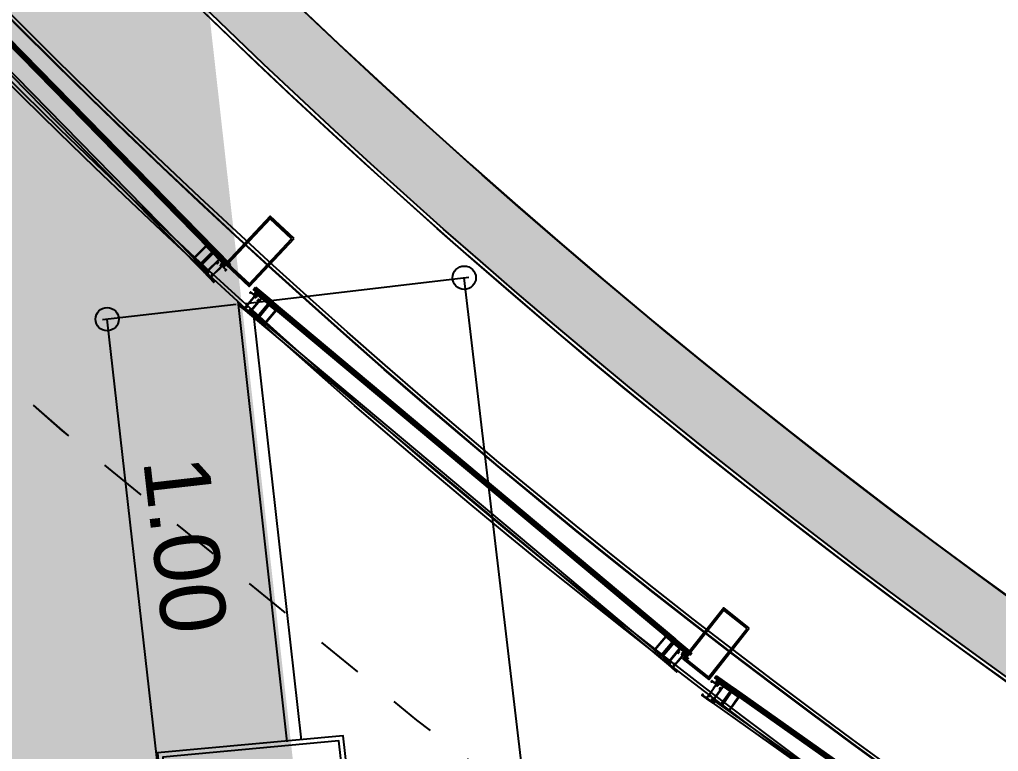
# Model space of a CAD drawing. Header units: millimetres. Extents: x 836200 to 838100, y 1173100 to 1174502.
# Drawn here: x 837871.058 to 837873.155, y 1173328.482 to 1173330.05 of the extents above; entities that cross this region are included whole.
import ezdxf

# ---------------------------------------------------------------- set-up
doc = ezdxf.new("R2010")
doc.units = ezdxf.units.MM
doc.linetypes.add('OLD-ANT-PLANTAS PROPUESTAS$0$KCIG-XR-ESTRUCTURA$0$ACAD_ISO10W100', pattern=[18, 12, -3, 0, -3])
for name, color, linetype in [('A-ELIPSES ESPACIOS', 5, 'Continuous'), ('hatch ciruclación', 41, 'Continuous'), ('INT-MUEBLES', 251, 'Continuous'), ('INT-VIDRIO', 1, 'Continuous'), ('INT_COTAS 100', 2, 'Continuous'), ('INT_REVESTIMIENTO', 1, 'Continuous'), ('KCIG-AP-DW-XR-VENTANERIA$0$A-A PERFIL ESTRUCTURAL VENTANERIA', 1, 'Continuous'), ('OLD-ANT-PLANTAS PROPUESTAS$0$A-BORDE DE LOSA PERFIL IPE', 2, 'Continuous'), ('OLD-ANT-PLANTAS PROPUESTAS$0$A-EJES', 251, 'OLD-ANT-PLANTAS PROPUESTAS$0$KCIG-XR-ESTRUCTURA$0$ACAD_ISO10W100'), ('OLD-ANT-PLANTAS PROPUESTAS$0$A-ESTRUCTURA', 5, 'Continuous'), ('OLD-ANT-PLANTAS PROPUESTAS$0$A-FONDO_253', 253, 'Continuous'), ('OLD-ANT-PLANTAS PROPUESTAS$0$A-Linea-1', 1, 'Continuous')]:
    doc.layers.add(name, color=color, linetype=linetype)
doc.styles.add('ARIAL', font='arial.ttf')
doc.dimstyles.new('Cotas100', dxfattribs={"dimtxt": 0.14, "dimasz": 0.1, "dimexe": 0.01, "dimexo": 0.01, "dimgap": 0.04, "dimtad": 1, "dimzin": 1, "dimdsep": 46, "dimtxsty": 'ARIAL', "dimblk": 'SMALL', "dimcen": 0.3, "dimclrd": 2, "dimclre": 2, "dimclrt": 1, "dimazin": 2, "dimtfac": 1, "dimtofl": 0, "dimtmove": 0, "dimatfit": 3, "dimldrblk": 'OBLIQUE', "dimfxl": 1, "dimtolj": 1, "dimlwd": -1, "dimlwe": -1, "dimarcsym": 0})
pattern_1 = [(360, (-849.747, 1687.621), (9e-16, 6.985), [5.08, -1.905]), (90, (-849.747, 1687.621), (-6.985, 9e-16), [5.08, -1.905])]
pattern_2 = [(360, (-849.7815, 1686.802), (9e-16, 6.985), [5.08, -1.905]), (90, (-849.7815, 1686.802), (-6.985, 9e-16), [5.08, -1.905])]
pattern_3 = [(360, (-849.822, 1688.314), (2e-15, 6.985), [5.08, -1.905]), (90, (-849.822, 1688.314), (-6.985, 2e-15), [5.08, -1.905])]

# ---------------------------------------------------------------- blocks, each defined once
blk = doc.blocks.new('piso 3')
at = {"layer": 'INT-VIDRIO', "color": 1, "extrusion": (-0.000597595, 0.000592741, 1), "elevation": -0.2676}
for points in [[(659.5294, 235.7992), (660.3454, 235.3139)], [(659.5735, 235.8075), (660.3609, 235.3401)]]:
    blk.add_lwpolyline(points, dxfattribs=at)
at = {"layer": 'INT_REVESTIMIENTO', "elevation": -0.0093}
for points in [[(663.6064, 233.0561), (663.8108, 233.4011), (660.408, 235.417), (660.1974, 235.0782), (660.3851, 234.9614), (660.4787, 235.1194), (663.5093, 233.324), (663.4196, 233.1722)], [(663.603, 233.0699), (663.7971, 233.3976), (660.4113, 235.4034), (660.2111, 235.0814), (660.3817, 234.9753), (660.4752, 235.1331), (663.523, 233.3275), (663.4332, 233.1755)]]:
    blk.add_lwpolyline(points, close=True, dxfattribs=at)
blk = doc.blocks.new('_Small')
at = {"color": 0, "linetype": 'ByBlock', "lineweight": -2}
blk.add_circle((0, 0), 0.25, dxfattribs=at)
blk = doc.blocks.new('*D785')
at = {"layer": 'Defpoints', "color": 0, "transparency": 16777216}
for p in [(836286.5417, 1173541.9093, -0.0132), (836286.2549, 1173541.8767), (836286.6033, 1173540.9104, -0.0124)]:
    blk.add_point(p, dxfattribs=at)
at = {"layer": 'INT_COTAS 100', "color": 2, "transparency": 16777216}
for p, q in [((836286.5318, 1173541.9082), (836286.245, 1173541.8756)), ((836286.3676, 1173540.8836), (836286.2549, 1173541.8767)), ((836286.5934, 1173540.9093), (836286.3577, 1173540.8825))]:
    blk.add_line(p, q, dxfattribs=at)
at = {"layer": 'INT_COTAS 100', "color": 2, "transparency": 16777216, "xscale": 0.1, "yscale": 0.1, "zscale": 0.1}
for p, rotation in [((836286.2549, 1173541.8767), 96.47565623274214), ((836286.3676, 1173540.8836), 276.4756562327421)]:
    blk.add_blockref('_Small', p, dxfattribs=dict(at, rotation=rotation))
at = {"layer": 'INT_COTAS 100', "color": 1, "transparency": 16777216, "insert": (836286.422, 1173541.3928), "char_height": 0.14, "attachment_point": 5, "rotation": 276.4757, "style": 'ARIAL'}
blk.add_mtext('\\A1;1.00', dxfattribs=at)
blk = doc.blocks.new('_Oblique')
at = {"color": 0, "linetype": 'ByBlock', "lineweight": -2}
blk.add_line((-0.5, -0.5), (0.5, 0.5), dxfattribs=at)
blk = doc.blocks.new('*D808')
at = {"layer": 'Defpoints', "color": 0, "transparency": 16777216}
for p in [(836287.0202, 1173541.9656), (836286.5417, 1173541.9093, -0.0132), (836287.1759, 1173536.5185)]:
    blk.add_point(p, dxfattribs=at)
at = {"layer": 'INT_COTAS 100', "color": 2, "transparency": 16777216}
for p, q in [((836286.5517, 1173541.9105), (836287.0301, 1173541.9668)), ((836287.6544, 1173536.5748), (836287.0202, 1173541.9656)), ((836287.1859, 1173536.5197), (836287.6643, 1173536.5759))]:
    blk.add_line(p, q, dxfattribs=at)
at = {"layer": 'INT_COTAS 100', "color": 2, "transparency": 16777216, "xscale": 0.1, "yscale": 0.1, "zscale": 0.1}
for p, rotation in [((836287.0202, 1173541.9656), 96.7098503112446), ((836287.6544, 1173536.5748), 276.7098503112446)]:
    blk.add_blockref('_Small', p, dxfattribs=dict(at, rotation=rotation))
at = {"layer": 'INT_COTAS 100', "color": 1, "transparency": 16777216, "insert": (836287.4481, 1173539.2832), "char_height": 0.14, "attachment_point": 5, "rotation": 276.7099, "style": 'ARIAL'}
blk.add_mtext('\\A1;5.43', dxfattribs=at)
blk = doc.blocks.new('KCIG-AP-DW-XR-VENTANERIA$0$A-VENT PERFIL EST')
h = blk.add_hatch()
h.set_pattern_fill('ANGLE', color=255, angle=-37.1016)
h.set_pattern_definition(pattern_1)
h.paths.add_polyline_path([(-0.035, 0.14), (0.035, 0.14), (0.035, 0), (-0.035, 0)])
h = blk.add_hatch()
h.set_pattern_fill('ANGLE', color=251, angle=-37.1016)
h.set_pattern_definition(pattern_1)
h.paths.add_polyline_path([(-0.0315, 0.1365), (0.0315, 0.1365), (0.0315, 0.0035), (-0.0315, 0.0035)], flags=16)
h.paths.add_polyline_path([(-0.035, 0.14), (0.035, 0.14), (0.035, 0), (-0.035, 0)])
at = {"layer": 'KCIG-AP-DW-XR-VENTANERIA$0$A-A PERFIL ESTRUCTURAL VENTANERIA'}
for points in [[(-0.035, 0.14), (0.035, 0.14), (0.035, 0), (-0.035, 0)], [(-0.0315, 0.1365), (0.0315, 0.1365), (0.0315, 0.0035), (-0.0315, 0.0035)]]:
    blk.add_lwpolyline(points, close=True, dxfattribs=at)
blk = doc.blocks.new('KCIG-AP-DW-XR-VENTANERIA$0$A-VENT MOD VIDRIO 02')
h = blk.add_hatch()
h.set_pattern_fill('ANGLE', color=255, angle=-37.1016)
h.set_pattern_definition(pattern_3)
edge = h.paths.add_edge_path()
edge.add_line((0.0122, -0.01), (0.0119, -0.0103))
edge.add_line((0.0119, -0.0103), (0.0119, -0.0277))
edge.add_line((0.0119, -0.0277), (0.0122, -0.028))
edge.add_line((0.0122, -0.028), (0.0119, -0.0283))
edge.add_line((0.0119, -0.0283), (0.0119, -0.0369))
edge.add_line((0.0119, -0.0369), (0.001, -0.0369))
edge.add_line((0.001, -0.0369), (0.001, -0.035))
edge.add_line((0.001, -0.035), (0, -0.0357))
edge.add_line((0, -0.0357), (0, -0.0375))
edge.add_arc((0.0005, -0.0375), 0.0005, 180, 270)
edge.add_line((0.0005, -0.038), (0.015, -0.038))
edge.add_arc((0.015, -0.037), 0.001, 270, 360)
edge.add_line((0.016, -0.037), (0.016, -0.0347))
edge.add_line((0.016, -0.0347), (0.015, -0.0353))
edge.add_line((0.015, -0.0353), (0.015, -0.037))
edge.add_line((0.015, -0.037), (0.013, -0.037))
edge.add_line((0.013, -0.037), (0.013, -0.0085))
edge.add_line((0.013, -0.0085), (0.0148, -0.0085))
edge.add_line((0.0148, -0.0085), (0.0148, -0.0103))
edge.add_arc((0.0152, -0.0103), 0.0004, 180, 270)
edge.add_line((0.0152, -0.0107), (0.0154, -0.0107))
edge.add_arc((0.0154, -0.0103), 0.0004, 270, 360)
edge.add_line((0.0158, -0.0103), (0.0158, -0.0085))
edge.add_arc((0.0148, -0.0085), 0.001, 360, 450)
edge.add_line((0.0148, -0.0075), (0.013, -0.0075))
edge.add_line((0.013, -0.0075), (0.013, -0.0011))
edge.add_line((0.013, -0.0011), (0.0225, -0.0011))
edge.add_line((0.0225, -0.0011), (0.0225, -0.0025))
edge.add_arc((0.0235, -0.0025), 0.001, 180, 270)
edge.add_line((0.0235, -0.0035), (0.0251, -0.0035))
edge.add_line((0.0251, -0.0035), (0.0251, -0.0025))
edge.add_line((0.0251, -0.0025), (0.0235, -0.0025))
edge.add_line((0.0235, -0.0025), (0.0235, -0.0011))
edge.add_line((0.0235, -0.0011), (0.0298, -0.0011))
edge.add_line((0.0298, -0.0011), (0.0298, -0.0025))
edge.add_line((0.0298, -0.0025), (0.0281, -0.0025))
edge.add_line((0.0281, -0.0025), (0.0281, -0.0035))
edge.add_line((0.0281, -0.0035), (0.0298, -0.0035))
edge.add_arc((0.0298, -0.0025), 0.001, 270, 360)
edge.add_line((0.0308, -0.0025), (0.0308, -0.001))
edge.add_arc((0.0298, -0.001), 0.001, 0, 90)
edge.add_line((0.0298, 0), (0.0133, 0))
edge.add_line((0.0133, 0), (0.013, -0.0003))
edge.add_line((0.013, -0.0003), (0.0127, 0))
edge.add_line((0.0127, 0), (0.0005, 0))
edge.add_arc((0.0005, -0.0005), 0.0005, 90, 180)
edge.add_line((0, -0.0005), (0, -0.0023))
edge.add_line((0, -0.0023), (0.001, -0.003))
edge.add_line((0.001, -0.003), (0.001, -0.0011))
edge.add_line((0.001, -0.0011), (0.0119, -0.0011))
edge.add_line((0.0119, -0.0011), (0.0119, -0.0097))
edge.add_line((0.0119, -0.0097), (0.0122, -0.01))
h = blk.add_hatch()
h.set_pattern_fill('ANGLE', color=255, angle=-37.1016)
h.set_pattern_definition(pattern_3)
edge = h.paths.add_edge_path()
edge.add_line((1.2106, -0.01), (1.2109, -0.0103))
edge.add_line((1.2109, -0.0103), (1.2109, -0.0277))
edge.add_line((1.2109, -0.0277), (1.2106, -0.028))
edge.add_line((1.2106, -0.028), (1.2109, -0.0283))
edge.add_line((1.2109, -0.0283), (1.2109, -0.0369))
edge.add_line((1.2109, -0.0369), (1.2218, -0.0369))
edge.add_line((1.2218, -0.0369), (1.2218, -0.035))
edge.add_line((1.2218, -0.035), (1.2229, -0.0357))
edge.add_line((1.2229, -0.0357), (1.2229, -0.0375))
edge.add_arc((1.2224, -0.0375), 0.0005, -90, 0, ccw=False)
edge.add_line((1.2224, -0.038), (1.2079, -0.038))
edge.add_arc((1.2079, -0.037), 0.001, 180, 270, ccw=False)
edge.add_line((1.2069, -0.037), (1.2069, -0.0347))
edge.add_line((1.2069, -0.0347), (1.2079, -0.0353))
edge.add_line((1.2079, -0.0353), (1.2079, -0.037))
edge.add_line((1.2079, -0.037), (1.2099, -0.037))
edge.add_line((1.2099, -0.037), (1.2099, -0.0085))
edge.add_line((1.2099, -0.0085), (1.2081, -0.0085))
edge.add_line((1.2081, -0.0085), (1.2081, -0.0103))
edge.add_arc((1.2077, -0.0103), 0.0004, -90, 0, ccw=False)
edge.add_line((1.2077, -0.0107), (1.2075, -0.0107))
edge.add_arc((1.2075, -0.0103), 0.0004, 180, 270, ccw=False)
edge.add_line((1.2071, -0.0103), (1.2071, -0.0085))
edge.add_arc((1.2081, -0.0085), 0.001, 90, 180, ccw=False)
edge.add_line((1.2081, -0.0075), (1.2099, -0.0075))
edge.add_line((1.2099, -0.0075), (1.2099, -0.0011))
edge.add_line((1.2099, -0.0011), (1.2004, -0.0011))
edge.add_line((1.2004, -0.0011), (1.2004, -0.0025))
edge.add_arc((1.1994, -0.0025), 0.001, 270, 360, ccw=False)
edge.add_line((1.1994, -0.0035), (1.1977, -0.0035))
edge.add_line((1.1977, -0.0035), (1.1977, -0.0025))
edge.add_line((1.1977, -0.0025), (1.1994, -0.0025))
edge.add_line((1.1994, -0.0025), (1.1994, -0.0011))
edge.add_line((1.1994, -0.0011), (1.1931, -0.0011))
edge.add_line((1.1931, -0.0011), (1.1931, -0.0025))
edge.add_line((1.1931, -0.0025), (1.1947, -0.0025))
edge.add_line((1.1947, -0.0025), (1.1947, -0.0035))
edge.add_line((1.1947, -0.0035), (1.1931, -0.0035))
edge.add_arc((1.1931, -0.0025), 0.001, 180, 270, ccw=False)
edge.add_line((1.1921, -0.0025), (1.1921, -0.001))
edge.add_arc((1.1931, -0.001), 0.001, 90, 180, ccw=False)
edge.add_line((1.1931, 0), (1.2096, 0))
edge.add_line((1.2096, 0), (1.2099, -0.0003))
edge.add_line((1.2099, -0.0003), (1.2102, 0))
edge.add_line((1.2102, 0), (1.2224, 0))
edge.add_arc((1.2224, -0.0005), 0.0005, 0, 90, ccw=False)
edge.add_line((1.2229, -0.0005), (1.2229, -0.0023))
edge.add_line((1.2229, -0.0023), (1.2218, -0.003))
edge.add_line((1.2218, -0.003), (1.2218, -0.0011))
edge.add_line((1.2218, -0.0011), (1.2109, -0.0011))
edge.add_line((1.2109, -0.0011), (1.2109, -0.0097))
edge.add_line((1.2109, -0.0097), (1.2106, -0.01))
h = blk.add_hatch()
h.set_pattern_fill('ANGLE', color=255, angle=-37.1016)
h.set_pattern_definition(pattern_2)
h.paths.add_polyline_path([(0.008, -0.0434), (0.027, -0.0434), (0.027, -0.0461), (0.008, -0.0461)])
edge = h.paths.add_edge_path()
edge.add_line((0.0145, -0.0414), (0.0145, -0.0421))
edge.add_line((0.0145, -0.0421), (0.0105, -0.0421))
edge.add_line((0.0105, -0.0421), (0.0105, -0.0414))
edge.add_line((0.0105, -0.0414), (0.0108, -0.0414))
edge.add_arc((0.0106, -0.0406), 0.000773, 288.4465, 410.8489)
edge.add_arc((0.0074, -0.0437), 0.00517, 44.735, 81.8415)
edge.add_arc((0.0082, -0.0383), 0.000248, 90, 256.2568, ccw=False)
edge.add_arc((0.0089, -0.0439), 0.00591, 51.8359, 96.6052, ccw=False)
edge.add_arc((0.0162, -0.0439), 0.00591, 83.3948, 128.1641, ccw=False)
edge.add_arc((0.0168, -0.0383), 0.000248, -76.2569, 90, ccw=False)
edge.add_arc((0.0176, -0.0437), 0.00519, 98.2241, 135.1993)
edge.add_arc((0.0144, -0.0406), 0.000769, 128.6335, 252.0712)
edge.add_line((0.0142, -0.0414), (0.0145, -0.0414))
edge.add_line((0.0145, -0.0414), (0.0142, -0.0414))
edge.add_line((0.0142, -0.0414), (0.0145, -0.0414))
edge = h.paths.add_edge_path()
edge.add_line((0.0246, -0.0018), (0.0246, -0.0011))
edge.add_line((0.0246, -0.0011), (0.0287, -0.0011))
edge.add_line((0.0287, -0.0011), (0.0287, -0.0018))
edge.add_line((0.0287, -0.0018), (0.0283, -0.0018))
edge.add_arc((0.0286, -0.0025), 0.000773, 108.4465, 230.8489)
edge.add_arc((0.0318, 0.0005), 0.00517, 224.735, 261.8415)
edge.add_arc((0.031, -0.0048), 0.000248, -90, 76.2568, ccw=False)
edge.add_arc((0.0303, 0.0008), 0.00591, 231.8359, 276.6051, ccw=False)
edge.add_arc((0.023, 0.0008), 0.00591, 263.3948, 308.1641, ccw=False)
edge.add_arc((0.0223, -0.0048), 0.000248, 103.7432, 270.0001, ccw=False)
edge.add_arc((0.0215, 0.0005), 0.00519, 278.2241, 315.1993)
edge.add_arc((0.0247, -0.0025), 0.000769, 308.6335, 432.0712)
edge.add_line((0.025, -0.0018), (0.0246, -0.0018))
edge.add_line((0.0246, -0.0018), (0.025, -0.0018))
edge.add_line((0.025, -0.0018), (0.0246, -0.0018))
h.paths.add_polyline_path([(0.0473, -0.0434), (0.0663, -0.0434), (0.0663, -0.0461), (0.0473, -0.0461)])
h = blk.add_hatch()
h.set_pattern_fill('ANGLE', color=255, angle=-37.1016)
h.set_pattern_definition(pattern_3)
edge = h.paths.add_edge_path()
edge.add_line((1.1998, -0.0054), (1.1998, -0.0087))
edge.add_line((1.1998, -0.0087), (1.1984, -0.0078))
edge.add_line((1.1984, -0.0078), (1.1984, -0.0067))
edge.add_line((1.1984, -0.0067), (1.1968, -0.0067))
edge.add_line((1.1968, -0.0067), (1.1968, -0.0349))
edge.add_line((1.1968, -0.0349), (1.1986, -0.0349))
edge.add_line((1.1986, -0.0349), (1.1986, -0.0331))
edge.add_arc((1.199, -0.0331), 0.0004, 90, 180, ccw=False)
edge.add_line((1.199, -0.0327), (1.1994, -0.0327))
edge.add_arc((1.1994, -0.0331), 0.0004, 0, 90, ccw=False)
edge.add_line((1.1998, -0.0331), (1.1998, -0.0354))
edge.add_arc((1.199, -0.0354), 0.0008, 270, 360, ccw=False)
edge.add_line((1.199, -0.0362), (1.1968, -0.0362))
edge.add_line((1.1968, -0.0362), (1.1968, -0.0421))
edge.add_line((1.1968, -0.0421), (1.2059, -0.0421))
edge.add_line((1.2059, -0.0421), (1.2071, -0.0402))
edge.add_line((1.2071, -0.0402), (1.2085, -0.0402))
edge.add_line((1.2085, -0.0402), (1.2073, -0.0421))
edge.add_line((1.2073, -0.0421), (1.2134, -0.0421))
edge.add_line((1.2134, -0.0421), (1.2121, -0.0402))
edge.add_line((1.2121, -0.0402), (1.2136, -0.0402))
edge.add_line((1.2136, -0.0402), (1.2148, -0.0421))
edge.add_line((1.2148, -0.0421), (1.2148, -0.0434))
edge.add_line((1.2148, -0.0434), (0.008, -0.0434))
edge.add_line((0.008, -0.0434), (0.008, -0.0421))
edge.add_line((0.008, -0.0421), (0.0093, -0.0402))
edge.add_line((0.0093, -0.0402), (0.0107, -0.0402))
edge.add_line((0.0107, -0.0402), (0.0095, -0.0421))
edge.add_line((0.0095, -0.0421), (0.0156, -0.0421))
edge.add_line((0.0156, -0.0421), (0.0143, -0.0402))
edge.add_line((0.0143, -0.0402), (0.0157, -0.0402))
edge.add_line((0.0157, -0.0402), (0.017, -0.0421))
edge.add_line((0.017, -0.0421), (0.026, -0.0421))
edge.add_line((0.026, -0.0421), (0.026, -0.0362))
edge.add_line((0.026, -0.0362), (0.0238, -0.0362))
edge.add_arc((0.0238, -0.0354), 0.0008, 180, 270, ccw=False)
edge.add_line((0.023, -0.0354), (0.023, -0.0331))
edge.add_arc((0.0234, -0.0331), 0.0004, 90, 180, ccw=False)
edge.add_line((0.0234, -0.0327), (0.0238, -0.0327))
edge.add_arc((0.0238, -0.0331), 0.0004, -0.0001, 89.9999, ccw=False)
edge.add_line((0.0242, -0.0331), (0.0242, -0.0349))
edge.add_line((0.0242, -0.0349), (0.026, -0.0349))
edge.add_line((0.026, -0.0349), (0.026, -0.0067))
edge.add_line((0.026, -0.0067), (0.0244, -0.0067))
edge.add_line((0.0244, -0.0067), (0.0244, -0.0078))
edge.add_line((0.0244, -0.0078), (0.023, -0.0087))
edge.add_line((0.023, -0.0087), (0.023, -0.0054))
edge.add_line((0.023, -0.0054), (1.1998, -0.0054))
h = blk.add_hatch()
h.set_pattern_fill('ANGLE', color=255, angle=-37.1016)
h.set_pattern_definition(pattern_2)
h.paths.add_polyline_path([(1.2148, -0.0434), (1.1958, -0.0434), (1.1958, -0.0461), (1.2148, -0.0461)])
edge = h.paths.add_edge_path()
edge.add_line((1.2083, -0.0414), (1.2083, -0.0421))
edge.add_line((1.2083, -0.0421), (1.2124, -0.0421))
edge.add_line((1.2124, -0.0421), (1.2124, -0.0414))
edge.add_line((1.2124, -0.0414), (1.212, -0.0414))
edge.add_arc((1.2123, -0.0406), 0.000773, 129.1511, 251.5535, ccw=False)
edge.add_arc((1.2155, -0.0437), 0.00517, 98.1585, 135.265, ccw=False)
edge.add_arc((1.2147, -0.0383), 0.000248, 283.7432, 450)
edge.add_arc((1.214, -0.0439), 0.00591, 83.3948, 128.1641)
edge.add_arc((1.2067, -0.0439), 0.00591, 51.8359, 96.6052)
edge.add_arc((1.206, -0.0383), 0.000248, 90, 256.2569)
edge.add_arc((1.2052, -0.0437), 0.00519, 44.8007, 81.7759, ccw=False)
edge.add_arc((1.2084, -0.0406), 0.000769, -72.0712, 51.3666, ccw=False)
edge.add_line((1.2087, -0.0414), (1.2083, -0.0414))
edge.add_line((1.2083, -0.0414), (1.2087, -0.0414))
edge.add_line((1.2087, -0.0414), (1.2083, -0.0414))
edge = h.paths.add_edge_path()
edge.add_line((1.1982, -0.0018), (1.1982, -0.0011))
edge.add_line((1.1982, -0.0011), (1.1942, -0.0011))
edge.add_line((1.1942, -0.0011), (1.1942, -0.0018))
edge.add_line((1.1942, -0.0018), (1.1945, -0.0018))
edge.add_arc((1.1943, -0.0025), 0.000773, -50.8489, 71.5536, ccw=False)
edge.add_arc((1.1911, 0.0005), 0.00517, 278.1585, 315.265, ccw=False)
edge.add_arc((1.1919, -0.0048), 0.000248, 103.7432, 270)
edge.add_arc((1.1926, 0.0008), 0.00591, 263.3948, 308.1641)
edge.add_arc((1.1999, 0.0008), 0.00591, 231.8359, 276.6051)
edge.add_arc((1.2005, -0.0048), 0.000248, 270, 436.2568)
edge.add_arc((1.2013, 0.0005), 0.00519, 224.8007, 261.7759, ccw=False)
edge.add_arc((1.1981, -0.0025), 0.000769, 107.9288, 231.3666, ccw=False)
edge.add_line((1.1979, -0.0018), (1.1982, -0.0018))
edge.add_line((1.1982, -0.0018), (1.1979, -0.0018))
edge.add_line((1.1979, -0.0018), (1.1982, -0.0018))
h.paths.add_polyline_path([(1.1755, -0.0434), (1.1565, -0.0434), (1.1565, -0.0461), (1.1755, -0.0461)])
h = blk.add_hatch()
h.set_pattern_fill('ANSI31', color=251, scale=0.001, angle=-37.1016)
h.set_pattern_definition([(45, (-849.7815183, 1686.802251), (-0.0022450640303, 0.0022450640303), [])])
h.paths.add_polyline_path([(0.0473, -0.0461), (0.0473, -0.0521), (1.1755, -0.0521), (1.1755, -0.0461)])
h.paths.add_polyline_path([(1.2214, -0.0521), (1.1768, -0.0521), (1.1768, -0.0461), (1.2214, -0.0461)])
h.paths.add_polyline_path([(0.0014, -0.0521), (0.046, -0.0521), (0.046, -0.0461), (0.0014, -0.0461)])
at = {"color": 2}
for points in [[(0.0122, -0.01), (0.0119, -0.0103), (0.0119, -0.0277), (0.0122, -0.028), (0.0119, -0.0283), (0.0119, -0.0369), (0.001, -0.0369), (0.001, -0.035), (0, -0.0357), (0, -0.0375, 0.414214), (0.0005, -0.038), (0.015, -0.038, 0.414214), (0.016, -0.037), (0.016, -0.0347), (0.015, -0.0353), (0.015, -0.037), (0.013, -0.037), (0.013, -0.0085), (0.0148, -0.0085), (0.0148, -0.0103, 0.414214), (0.0152, -0.0107), (0.0154, -0.0107, 0.414214), (0.0158, -0.0103), (0.0158, -0.0085, 0.414214), (0.0148, -0.0075), (0.013, -0.0075), (0.013, -0.0011), (0.0225, -0.0011), (0.0225, -0.0025, 0.414214), (0.0235, -0.0035), (0.0251, -0.0035), (0.0251, -0.0025), (0.0235, -0.0025), (0.0235, -0.0011), (0.0298, -0.0011), (0.0298, -0.0025), (0.0281, -0.0025), (0.0281, -0.0035), (0.0298, -0.0035, 0.414214), (0.0308, -0.0025), (0.0308, -0.001, 0.414214), (0.0298, 0), (0.0133, 0), (0.013, -0.0003), (0.0127, 0), (0.0005, 0, 0.414214), (0, -0.0005), (0, -0.0023), (0.001, -0.003), (0.001, -0.0011), (0.0119, -0.0011), (0.0119, -0.0097)], [(1.2106, -0.01), (1.2109, -0.0103), (1.2109, -0.0277), (1.2106, -0.028), (1.2109, -0.0283), (1.2109, -0.0369), (1.2218, -0.0369), (1.2218, -0.035), (1.2229, -0.0357), (1.2229, -0.0375, -0.414214), (1.2224, -0.038), (1.2079, -0.038, -0.414214), (1.2069, -0.037), (1.2069, -0.0347), (1.2079, -0.0353), (1.2079, -0.037), (1.2099, -0.037), (1.2099, -0.0085), (1.2081, -0.0085), (1.2081, -0.0103, -0.414214), (1.2077, -0.0107), (1.2075, -0.0107, -0.414214), (1.2071, -0.0103), (1.2071, -0.0085, -0.414214), (1.2081, -0.0075), (1.2099, -0.0075), (1.2099, -0.0011), (1.2004, -0.0011), (1.2004, -0.0025, -0.414214), (1.1994, -0.0035), (1.1977, -0.0035), (1.1977, -0.0025), (1.1994, -0.0025), (1.1994, -0.0011), (1.1931, -0.0011), (1.1931, -0.0025), (1.1947, -0.0025), (1.1947, -0.0035), (1.1931, -0.0035, -0.414214), (1.1921, -0.0025), (1.1921, -0.001, -0.414214), (1.1931, 0), (1.2096, 0), (1.2099, -0.0003), (1.2102, 0), (1.2224, 0, -0.414214), (1.2229, -0.0005), (1.2229, -0.0023), (1.2218, -0.003), (1.2218, -0.0011), (1.2109, -0.0011), (1.2109, -0.0097)]]:
    blk.add_lwpolyline(points, format="xyb", close=True, dxfattribs=at)
blk.add_lwpolyline([(1.1998, -0.0054), (1.1998, -0.0087), (1.1984, -0.0078), (1.1984, -0.0067), (1.1968, -0.0067), (1.1968, -0.0349), (1.1986, -0.0349), (1.1986, -0.0331, -0.414213), (1.199, -0.0327), (1.1994, -0.0327, -0.414214), (1.1998, -0.0331), (1.1998, -0.0354, -0.414214), (1.199, -0.0362), (1.1968, -0.0362), (1.1968, -0.0421), (1.2059, -0.0421), (1.2071, -0.0402), (1.2085, -0.0402), (1.2073, -0.0421), (1.2134, -0.0421), (1.2121, -0.0402), (1.2136, -0.0402), (1.2148, -0.0421), (1.2148, -0.0434), (0.008, -0.0434), (0.008, -0.0421), (0.0093, -0.0402), (0.0107, -0.0402), (0.0095, -0.0421), (0.0156, -0.0421), (0.0143, -0.0402), (0.0157, -0.0402), (0.017, -0.0421), (0.026, -0.0421), (0.026, -0.0362), (0.0238, -0.0362, -0.414214), (0.023, -0.0354), (0.023, -0.0331, -0.414214), (0.0234, -0.0327), (0.0238, -0.0327, -0.414213), (0.0242, -0.0331), (0.0242, -0.0349), (0.026, -0.0349), (0.026, -0.0067), (0.0244, -0.0067), (0.0244, -0.0078), (0.023, -0.0087), (0.023, -0.0054), (1.1998, -0.0054)], format="xyb", dxfattribs=at)
at = {"color": 253}
for points in [[(0.0246, -0.0018), (0.0246, -0.0011), (0.0287, -0.0011), (0.0287, -0.0018), (0.0283, -0.0018, 0.591413), (0.0281, -0.0031, 0.163337), (0.031, -0.0046, -0.886725), (0.031, -0.0051, -0.197866), (0.0267, -0.0039, -0.197866), (0.0223, -0.0051, -0.886725), (0.0223, -0.0046, 0.162749), (0.0252, -0.0031, 0.597526), (0.025, -0.0018), (0.0246, -0.0018), (0.025, -0.0018)], [(1.1982, -0.0018), (1.1982, -0.0011), (1.1942, -0.0011), (1.1942, -0.0018), (1.1945, -0.0018, -0.591413), (1.1948, -0.0031, -0.163337), (1.1918, -0.0046, 0.886725), (1.1919, -0.0051, 0.197866), (1.1962, -0.0039, 0.197866), (1.2005, -0.0051, 0.886725), (1.2006, -0.0046, -0.162749), (1.1977, -0.0031, -0.597526), (1.1979, -0.0018), (1.1982, -0.0018), (1.1979, -0.0018)], [(0.0145, -0.0414), (0.0145, -0.0421), (0.0105, -0.0421), (0.0105, -0.0414), (0.0108, -0.0414, 0.591413), (0.0111, -0.04, 0.163337), (0.0081, -0.0386, -0.886725), (0.0082, -0.0381, -0.197866), (0.0125, -0.0393, -0.197866), (0.0168, -0.0381, -0.886725), (0.0169, -0.0386, 0.162749), (0.014, -0.04, 0.597526), (0.0142, -0.0414), (0.0145, -0.0414), (0.0142, -0.0414)], [(1.2083, -0.0414), (1.2083, -0.0421), (1.2124, -0.0421), (1.2124, -0.0414), (1.212, -0.0414, -0.591413), (1.2118, -0.04, -0.163337), (1.2147, -0.0386, 0.886725), (1.2147, -0.0381, 0.197866), (1.2103, -0.0393, 0.197866), (1.206, -0.0381, 0.886725), (1.206, -0.0386, -0.162749), (1.2089, -0.04, -0.597526), (1.2087, -0.0414), (1.2083, -0.0414), (1.2087, -0.0414)]]:
    blk.add_lwpolyline(points, format="xyb", close=True, dxfattribs=at)
at = {"color": 2}
for points in [[(0.0447, -0.0421), (0.0273, -0.0421), (0.0273, -0.0067), (0.0447, -0.0067)], [(0.0673, -0.0434), (0.0473, -0.0434), (0.0473, -0.0054), (0.0673, -0.0054)], [(0.066, -0.0421), (0.0486, -0.0421), (0.0486, -0.0067), (0.066, -0.0067)], [(1.1555, -0.0434), (1.1755, -0.0434), (1.1755, -0.0054), (1.1555, -0.0054)], [(1.1568, -0.0421), (1.1742, -0.0421), (1.1742, -0.0067), (1.1568, -0.0067)], [(1.1781, -0.0421), (1.1955, -0.0421), (1.1955, -0.0067), (1.1781, -0.0067)]]:
    blk.add_lwpolyline(points, close=True, dxfattribs=at)
for points in [[(0.046, -0.0434), (0.046, -0.0054)], [(1.1768, -0.0434), (1.1768, -0.0054)]]:
    blk.add_lwpolyline(points, dxfattribs=at)
at = {"color": 4}
for points in [[(0.0014, -0.0521), (0.046, -0.0521), (0.046, -0.0461), (0.0014, -0.0461)], [(0.0473, -0.0461), (0.0473, -0.0521), (1.1755, -0.0521), (1.1755, -0.0461)], [(1.2214, -0.0521), (1.1768, -0.0521), (1.1768, -0.0461), (1.2214, -0.0461)]]:
    blk.add_lwpolyline(points, close=True, dxfattribs=at)
at = {"color": 253}
for points in [[(0.008, -0.0434), (0.027, -0.0434), (0.027, -0.0461), (0.008, -0.0461)], [(0.0473, -0.0434), (0.0663, -0.0434), (0.0663, -0.0461), (0.0473, -0.0461)], [(1.1755, -0.0434), (1.1565, -0.0434), (1.1565, -0.0461), (1.1755, -0.0461)], [(1.2148, -0.0434), (1.1958, -0.0434), (1.1958, -0.0461), (1.2148, -0.0461)]]:
    blk.add_lwpolyline(points, close=True, dxfattribs=at)
at = {"layer": 'Defpoints'}
blk.add_line((0, 0), (1.2229, 0), dxfattribs=at)
blk = doc.blocks.new('KCIG-AP-DW-XR-VENTANERIA')
at = {"extrusion": (-0.002341, 0.000181335, 0.999997), "rotation": 134.4023414904799}
blk.add_blockref('KCIG-AP-DW-XR-VENTANERIA$0$A-VENT MOD VIDRIO 02', (838756.5134, 1172156.5514, -1750.7399), dxfattribs=at)
at = {"extrusion": (-0.000643198, 0.002579, -0.999996), "zscale": -1, "rotation": 219.9411509307874}
blk.add_blockref('KCIG-AP-DW-XR-VENTANERIA$0$A-VENT MOD VIDRIO 02', (-838758.6922, 1172153.6584, 2483.3161), dxfattribs=at)
at = {"extrusion": (0.000436891, -0.002435, -0.999997), "zscale": -1, "rotation": 215.2717809990254}
blk.add_blockref('KCIG-AP-DW-XR-VENTANERIA$0$A-VENT MOD VIDRIO 02', (-838759.7765, 1172152.7482, -2487.2543), dxfattribs=at)
at = {"layer": 'KCIG-AP-DW-XR-VENTANERIA$0$A-A PERFIL ESTRUCTURAL VENTANERIA', "xscale": -1}
for p, rotation in [((838758.8616, 1172156.2297, -0.0015), 316.808260265742), ((838758.862, 1172156.2301, -0.0015), 316.808260265742), ((838759.8446, 1172155.3852, -0.0015), 321.7469057670743)]:
    blk.add_blockref('KCIG-AP-DW-XR-VENTANERIA$0$A-VENT PERFIL EST', p, dxfattribs=dict(at, rotation=rotation))
blk = doc.blocks.new('OLD-ANT-PLANTAS PROPUESTAS$0$EST CUB')
at = {"layer": 'OLD-ANT-PLANTAS PROPUESTAS$0$A-EJES', "ltscale": 0.001}
blk.add_lwpolyline([(2055.325, -1923.7879, 0.125974), (2059.2315, -1938.8523)], format="xyb", dxfattribs=at)
blk = doc.blocks.new('cotas nivel 3')
at = {"layer": 'INT_COTAS 100'}
dim = blk.add_aligned_dim(p1=(836287.1759, 1173536.5185), p2=(836286.5417, 1173541.9093, -0.0132), distance=-0.4818, dimstyle='Cotas100', override={"dimtmove": 1}, dxfattribs=at)
dim.commit()
dim.dimension.update_dxf_attribs({"geometry": '*D808', "text_midpoint": (836287.4481, 1173539.2832)})
dim = blk.add_linear_dim(base=(836286.2549, 1173541.8767), p1=(836286.6033, 1173540.9104, -0.0124), p2=(836286.5417, 1173541.9093, -0.0132), angle=96.4757, dimstyle='Cotas100', override={"dimtmove": 1}, dxfattribs=at)
dim.commit()
dim.dimension.update_dxf_attribs({"geometry": '*D785', "text_midpoint": (836286.422, 1173541.3928)})

msp = doc.modelspace()

# ---------------------------------------------------------------- hatches: boundary and pattern name
at = {"layer": 'hatch ciruclación', "true_color": 0xfeeab9}
h = msp.add_hatch(color=254, dxfattribs=at)
h.dxf.hatch_style = 1
edge = h.paths.add_edge_path(flags=16)
edge.add_line((837854.277, 1173302.871), (837853.3206, 1173302.1482))
edge.add_line((837853.3206, 1173302.1482), (837850.9881, 1173300.4692))
edge.add_line((837850.9881, 1173300.4692), (837848.487, 1173299.2287))
edge.add_arc((837848.3961, 1173299.4218), 0.2134, 219.2552, 295.2175, ccw=False)
edge.add_line((837848.2309, 1173299.2868), (837847.6829, 1173299.8238))
edge.add_arc((837847.9031, 1173300.0526), 0.3176, 173.9833, 226.0874, ccw=False)
edge.add_line((837847.5873, 1173300.0859), (837847.7488, 1173303.7933))
edge.add_arc((837848.9079, 1173303.9538), 1.1702, 145.612, 187.8824, ccw=False)
edge.add_line((837847.9423, 1173304.6147), (837848.424, 1173305.2395))
edge.add_line((837848.424, 1173305.2395), (837854.8862, 1173313.073))
edge.add_line((837854.8862, 1173313.073), (837855.5032, 1173313.8093))
edge.add_arc((837856.6927, 1173312.5751), 1.7141, 67.1888, 133.9425, ccw=False)
edge.add_line((837857.3572, 1173314.1551), (837860.0009, 1173312.6118))
edge.add_arc((837859.3189, 1173311.1544), 1.609, -46.3484, 64.9229, ccw=False)
edge.add_line((837860.4296, 1173309.9902), (837859.492, 1173309.2016))
edge.add_line((837859.492, 1173309.2016), (837857.7061, 1173307.7248))
edge.add_arc((837862.7437, 1173301.6838), 7.8657, 129.82465, 156.00498)
edge.add_arc((837845.8532, 1173309.7937), 10.8765, 328.81144, 333.15711, ccw=False)
edge.add_line((837855.1577, 1173304.1613), (837854.8719, 1173303.6973))
edge.add_arc((837852.364, 1173304.7956), 2.7379, 317.2987, 336.3485, ccw=False)
edge.add_arc((837854.1855, 1173303.111), 0.2568, 290.8555, 317.9095, ccw=False)
edge = h.paths.add_edge_path(flags=16)
edge.add_line((837866.7552, 1173316.4834), (837856.7276, 1173317.7641))
edge.add_arc((837856.8341, 1173318.5468), 0.79, 185.1949, 262.2541, ccw=False)
edge.add_line((837856.0473, 1173318.4753), (837856.6134, 1173322.8485))
edge.add_arc((837857.3882, 1173322.6584), 0.7978, 83.8069, 166.2143, ccw=False)
edge.add_line((837857.4743, 1173323.4515), (837862.4587, 1173322.8164))
edge.add_line((837862.4587, 1173322.8164), (837867.6428, 1173322.1227))
edge.add_line((837867.6428, 1173322.1227), (837870.584, 1173321.7456))
edge.add_arc((837870.478, 1173320.9627), 0.79, -9.9706, 82.289, ccw=False)
edge.add_line((837871.2561, 1173320.8259), (837870.7087, 1173316.7254))
edge.add_arc((837869.9219, 1173316.7976), 0.79, 262.502, 354.7616, ccw=False)
edge.add_line((837869.8189, 1173316.0143), (837866.7552, 1173316.4834))
edge = h.paths.add_edge_path()
edge.add_arc((837874.272, 1173292.551), 20.3993, 105.81525, 158.58952)
edge.add_line((837855.2805, 1173299.9977), (837846.551, 1173297.0905))
edge.add_line((837846.551, 1173297.0905), (837845.7825, 1173294.9778))
edge.add_line((837845.7825, 1173294.9778), (837843.6717, 1173293.4479))
edge.add_line((837843.6717, 1173293.4479), (837841.3251, 1173294.1672))
edge.add_line((837841.3251, 1173294.1672), (837841.2731, 1173296.621))
edge.add_line((837841.2731, 1173296.621), (837843.3206, 1173298.2346))
edge.add_line((837843.3206, 1173298.2346), (837845.5558, 1173298.3977))
edge.add_line((837845.5558, 1173298.3977), (837846.4633, 1173306.7444))
edge.add_arc((837834.5091, 1173322.2431), 19.5732, 307.64319, 325.05775)
edge.add_arc((837841.1803, 1173316.7628), 10.9864, 328.5614, 348.61401)
edge.add_line((837851.9505, 1173314.5939), (837852.0522, 1173318.6798))
edge.add_arc((837837.0653, 1173316.3914), 15.1606, 8.68155, 13.48996)
edge.add_arc((837865.607, 1173321.9272), 13.9435, 142.77351, 188.24332, ccw=False)
edge.add_arc((837865.607, 1173321.9272), 13.9435, 120.85966, 142.77351, ccw=False)
edge.add_arc((837865.607, 1173321.9272), 13.9435, 87.61257, 120.85966, ccw=False)
edge.add_arc((837865.9933, 1173333.3068), 2.5592, 34.5539, 85.6404, ccw=False)
edge.add_line((837868.1011, 1173334.7583), (837868.5295, 1173334.0263))
edge.add_arc((837882.6355, 1173341.4225), 15.9274, 207.66927, 225.45724)
edge.add_line((837871.4634, 1173330.0705), (837872.1412, 1173324.0162))
edge.add_line((837872.1412, 1173324.0162), (837878.6511, 1173321.5498))
edge.add_line((837878.6511, 1173321.5498), (837880.4599, 1173320.2637))
edge.add_line((837880.4599, 1173320.2637), (837880.3319, 1173318.4741))
edge.add_line((837880.3319, 1173318.4741), (837878.7139, 1173317.3159))
edge.add_line((837878.7139, 1173317.3159), (837873.307, 1173317.1378))
edge.add_line((837873.307, 1173317.1378), (837869.2985, 1173312.3076))
edge.add_arc((837861.7772, 1173344.9427), 33.4906, 281.95132, 282.97813, ccw=False)
at = {"layer": 'OLD-ANT-PLANTAS PROPUESTAS$0$A-FONDO_253'}
h = msp.add_hatch(color=256, dxfattribs=at)
h.dxf.hatch_style = 1
edge = h.paths.add_edge_path(flags=16)
edge.add_arc((837874.2897, 1173292.5351), 20.4194, 105.86267, 165.77179, ccw=False)
edge.add_arc((837872.6985, 1173296.5665), 16.1123, 73.81493, 104.33815, ccw=False)
edge.add_arc((837878.8314, 1173318.9683), 7.1199, 256.66849, 445.63976)
edge.add_arc((837881.8446, 1173340.7756), 14.9143, 208.63667, 260.45975, ccw=False)
edge.add_line((837868.7547, 1173333.6279), (837868.0888, 1173334.765))
edge.add_arc((837865.9815, 1173333.3128), 2.5592, 34.5694, 85.6559)
edge.add_arc((837865.5923, 1173321.9311), 13.9458, 87.60424, 188.24951)
edge.add_arc((837840.8036, 1173317.2307), 11.3141, 9.237, 13.80337, ccw=False)
edge.add_arc((837840.9158, 1173316.8891), 11.2637, -31.29137, 11.04387, ccw=False)
edge.add_arc((837835.0397, 1173321.7263), 18.8285, 289.60043, 325.41575, ccw=False)
edge.add_arc((837843.8233, 1173295.5862), 8.7574, 106.36478, 188.92622)
edge.add_arc((837841.5155, 1173295.3428), 6.4409, 189.97285, 207.57469)
edge.add_arc((837842.3472, 1173295.9977), 7.4838, 209.07161, 264.02813)
edge.add_arc((837843.056, 1173309.2746), 20.7734, 265.89403, 274.82198)
edge.add_arc((837842.7827, 1173301.1029), 12.6899, 279.15706, 322.6766)
edge.add_arc((837846.8103, 1173297.9117), 7.5528, 323.40253, 343.54709)
edge.add_arc((837839.5939, 1173300.0751), 15.0865, 343.42967, 348.40746)
edge.add_arc((837874.4688, 1173292.4307), 20.6188, 165.61295, 167.07257, ccw=False)
edge = h.paths.add_edge_path()
edge.add_arc((837874.2897, 1173292.5351), 20.2777, 105.868, 165.77235, ccw=False)
edge.add_arc((837872.6985, 1173296.5665), 15.9706, 73.80236, 104.33139, ccw=False)
edge.add_arc((837878.8314, 1173318.9683), 7.2616, 256.64044, 445.58881)
edge.add_arc((837881.8446, 1173340.7756), 14.7726, 208.55885, 260.43507, ccw=False)
edge.add_line((837868.8695, 1173333.7134), (837868.17, 1173334.8932))
edge.add_arc((837866.0249, 1173333.4134), 2.606, 34.6001, 86.5478)
edge.add_arc((837865.5983, 1173321.9333), 14.0935, 87.62704, 188.29167)
edge.add_arc((837840.8036, 1173317.2307), 11.1724, 9.22554, 13.82715, ccw=False)
edge.add_arc((837840.9158, 1173316.8891), 11.1219, -31.27041, 11.05538, ccw=False)
edge.add_arc((837835.0397, 1173321.7263), 18.6868, 289.61263, 325.40325, ccw=False)
edge.add_arc((837843.8233, 1173295.5862), 8.8991, 106.3907, 188.93455)
edge.add_arc((837841.5155, 1173295.3428), 6.5826, 189.96157, 207.59082)
edge.add_arc((837842.3472, 1173295.9977), 7.6255, 209.05772, 264.04552)
edge.add_arc((837843.056, 1173309.2746), 20.9151, 265.88773, 274.83666)
edge.add_arc((837842.7827, 1173301.1029), 12.8316, 279.13309, 322.6806)
edge.add_arc((837846.8103, 1173297.9117), 7.6945, 323.39583, 343.54601)
edge.add_arc((837839.5939, 1173300.0751), 15.2282, 343.43022, 348.40122)
edge.add_arc((837874.4688, 1173292.4307), 20.4771, 165.6124, 167.06797, ccw=False)
h = msp.add_hatch(color=256, dxfattribs=at)
h.dxf.hatch_style = 1
edge = h.paths.add_edge_path(flags=16)
edge.add_arc((837874.2897, 1173292.5351), 20.4194, 105.86267, 165.77179, ccw=False)
edge.add_arc((837872.6985, 1173296.5665), 16.1123, 73.81493, 104.33815, ccw=False)
edge.add_arc((837878.8314, 1173318.9683), 7.1199, 256.66849, 445.63976)
edge.add_arc((837881.8446, 1173340.7756), 14.9143, 208.63667, 260.45975, ccw=False)
edge.add_line((837868.7547, 1173333.6279), (837868.0888, 1173334.765))
edge.add_arc((837865.9815, 1173333.3128), 2.5592, 34.5694, 85.6559)
edge.add_arc((837865.5923, 1173321.9311), 13.9458, 87.60424, 188.24951)
edge.add_arc((837840.8036, 1173317.2307), 11.3141, 9.237, 13.80337, ccw=False)
edge.add_arc((837840.9158, 1173316.8891), 11.2637, -31.29137, 11.04387, ccw=False)
edge.add_arc((837835.0397, 1173321.7263), 18.8285, 289.60043, 325.41575, ccw=False)
edge.add_arc((837843.8233, 1173295.5862), 8.7574, 106.36478, 188.92622)
edge.add_arc((837841.5155, 1173295.3428), 6.4409, 189.97285, 207.57469)
edge.add_arc((837842.3472, 1173295.9977), 7.4838, 209.07161, 264.02813)
edge.add_arc((837843.056, 1173309.2746), 20.7734, 265.89403, 274.82198)
edge.add_arc((837842.7827, 1173301.1029), 12.6899, 279.15706, 322.6766)
edge.add_arc((837846.8103, 1173297.9117), 7.5528, 323.40253, 343.54709)
edge.add_arc((837839.5939, 1173300.0751), 15.0865, 343.42967, 348.40746)
edge.add_arc((837874.4688, 1173292.4307), 20.6188, 165.61295, 167.07257, ccw=False)
edge = h.paths.add_edge_path()
edge.add_arc((837874.2897, 1173292.5351), 20.2777, 105.868, 165.77235, ccw=False)
edge.add_arc((837872.6985, 1173296.5665), 15.9706, 73.80236, 104.33139, ccw=False)
edge.add_arc((837878.8314, 1173318.9683), 7.2616, 256.64044, 445.58881)
edge.add_arc((837881.8446, 1173340.7756), 14.7726, 208.55885, 260.43507, ccw=False)
edge.add_line((837868.8695, 1173333.7134), (837868.17, 1173334.8932))
edge.add_arc((837866.0249, 1173333.4134), 2.606, 34.6001, 86.5478)
edge.add_arc((837865.5983, 1173321.9333), 14.0935, 87.62704, 188.29167)
edge.add_arc((837840.8036, 1173317.2307), 11.1724, 9.22554, 13.82715, ccw=False)
edge.add_arc((837840.9158, 1173316.8891), 11.1219, -31.27041, 11.05538, ccw=False)
edge.add_arc((837835.0397, 1173321.7263), 18.6868, 289.61263, 325.40325, ccw=False)
edge.add_arc((837843.8233, 1173295.5862), 8.8991, 106.3907, 188.93455)
edge.add_arc((837841.5155, 1173295.3428), 6.5826, 189.96157, 207.59082)
edge.add_arc((837842.3472, 1173295.9977), 7.6255, 209.05772, 264.04552)
edge.add_arc((837843.056, 1173309.2746), 20.9151, 265.88773, 274.83666)
edge.add_arc((837842.7827, 1173301.1029), 12.8316, 279.13309, 322.6806)
edge.add_arc((837846.8103, 1173297.9117), 7.6945, 323.39583, 343.54601)
edge.add_arc((837839.5939, 1173300.0751), 15.2282, 343.43022, 348.40122)
edge.add_arc((837874.4688, 1173292.4307), 20.4771, 165.6124, 167.06797, ccw=False)

# ---------------------------------------------------------------- linework, layer by layer
at = {"layer": 'OLD-ANT-PLANTAS PROPUESTAS$0$A-BORDE DE LOSA PERFIL IPE', "color": 1}
for points in [[(837854.2618, 1173295.6815, -0.33778), (837848.3144, 1173288.4244, 0.361311), (837844.1157, 1173280.4903, -0.271319), (837840.8071, 1173271.438, -0.433963), (837831.5372, 1173272.6736, -0.419383), (837833.9578, 1173286.0584, 0.7694), (837831.214, 1173293.4517, -0.253457), (837821.9722, 1173297.2456, -0.436743), (837823.4188, 1173307.4671, -0.307477), (837835.2023, 1173307.5638, 1.014458), (837846.125, 1173327.0543, -0.246615), (837839.7348, 1173343.5754, -0.427946), (837851.8612, 1173352.7472, -0.32784), (837867.6603, 1173336.6486, 0.287749), (837879.3899, 1173326.2084, -1.081305), (837877.1535, 1173311.9031, 0.134002), (837868.7453, 1173312.0401, 0.292616), (837854.2618, 1173295.6815)], [(837854.1122, 1173295.6957, -0.338541), (837848.2683, 1173288.5676, 0.361702), (837843.9685, 1173280.4615, -0.271252), (837840.7118, 1173271.5539, -0.433934), (837831.6595, 1173272.7604, -0.419413), (837834.0432, 1173285.9351, 0.769597), (837831.1988, 1173293.601, -0.253474), (837822.0885, 1173297.3404, -0.436731), (837823.5042, 1173307.3438, -0.307598), (837835.123, 1173307.4365, 1.01392), (837846.2112, 1173327.1782, -0.246382), (837839.8838, 1173343.5583, -0.427946), (837851.8372, 1173352.5991, -0.327994), (837867.5133, 1173336.6169, 0.288012), (837879.3688, 1173326.0599, -1.0821), (837877.1875, 1173312.0495, 0.133903), (837868.7062, 1173312.1849, 0.292763)]]:
    msp.add_lwpolyline(points, format="xyb", close=True, dxfattribs=at)
at = {"layer": 'OLD-ANT-PLANTAS PROPUESTAS$0$A-BORDE DE LOSA PERFIL IPE'}
for points in [[(837854.634, 1173297.5188, -0.267502), (837868.7453, 1173312.0401, -0.134002), (837877.1535, 1173311.9031, 1.081305), (837879.3899, 1173326.2084, -0.230299), (837868.8695, 1173333.7134), (837868.17, 1173334.8932, 0.230628), (837866.1818, 1173336.0146, 0.469843), (837851.6522, 1173319.9008, -0.020081), (837851.8314, 1173319.0219, -0.18681), (837850.4221, 1173311.116, -0.157448), (837841.3121, 1173304.1236, 0.376592), (837835.0321, 1173294.2041, 0.077074), (837835.6815, 1173292.294, 0.244642), (837841.5561, 1173288.4133, 0.039067), (837844.8194, 1173288.4339, 0.192332), (837852.9873, 1173293.3236, 0.088149), (837854.1897, 1173295.7323, 0.021693), (837854.5111, 1173297.0134, -0.006351), (837854.634, 1173297.5188)], [(837854.634, 1173297.5188, -0.267502), (837868.7453, 1173312.0401, -0.134002), (837877.1535, 1173311.9031, 1.081305), (837879.3899, 1173326.2084, -0.230299), (837868.8695, 1173333.7134), (837868.17, 1173334.8932, 0.230628), (837866.1818, 1173336.0146, 0.469843), (837851.6522, 1173319.9008, -0.020081), (837851.8314, 1173319.0219, -0.18681), (837850.4221, 1173311.116, -0.157448), (837841.3121, 1173304.1236, 0.376592), (837835.0321, 1173294.2041, 0.077074), (837835.6815, 1173292.294, 0.244642), (837841.5561, 1173288.4133, 0.039067), (837844.8194, 1173288.4339, 0.192332), (837852.9873, 1173293.3236, 0.088149), (837854.1897, 1173295.7323, 0.021693), (837854.5111, 1173297.0134, -0.006351), (837854.634, 1173297.5188)], [(837854.4887, 1173297.5561, -0.267523), (837868.7062, 1173312.1849, -0.133974), (837877.1918, 1173312.0482, 1.081535), (837879.3717, 1173326.0594, -0.230381), (837868.7388, 1173333.6398, -0.184494), (837868.0888, 1173334.765, 0.226674), (837866.1753, 1173335.8647, 0.469663), (837851.7994, 1173319.9303, -0.019883), (837851.9791, 1173319.0483, -0.186855), (837850.548, 1173311.0344, -0.157565), (837841.3584, 1173303.9809, 0.376685), (837835.1801, 1173294.2287, 0.076947), (837835.8135, 1173292.3652, 0.244489), (837841.5693, 1173288.5627, 0.03897), (837844.8012, 1173288.5829, 0.192198), (837852.8674, 1173293.4138, 0.088123), (837854.0459, 1173295.7749, 0.021725), (837854.3645, 1173297.0452, -0.006372), (837854.4887, 1173297.5561)], [(837854.4887, 1173297.5561, -0.267523), (837868.7062, 1173312.1849, -0.133974), (837877.1918, 1173312.0482, 1.081535), (837879.3717, 1173326.0594, -0.230381), (837868.7388, 1173333.6398, -0.184494), (837868.0888, 1173334.765, 0.226674), (837866.1753, 1173335.8647, 0.469663), (837851.7994, 1173319.9303, -0.019883), (837851.9791, 1173319.0483, -0.186855), (837850.548, 1173311.0344, -0.157565), (837841.3584, 1173303.9809, 0.376685), (837835.1801, 1173294.2287, 0.076947), (837835.8135, 1173292.3652, 0.244489), (837841.5693, 1173288.5627, 0.03897), (837844.8012, 1173288.5829, 0.192198), (837852.8674, 1173293.4138, 0.088123), (837854.0459, 1173295.7749, 0.021725), (837854.3645, 1173297.0452, -0.006372), (837854.4887, 1173297.5561)]]:
    msp.add_lwpolyline(points, format="xyb", close=True, dxfattribs=at)
at = {"layer": 'OLD-ANT-PLANTAS PROPUESTAS$0$A-Linea-1'}
for points in [[(837854.4967, 1173297.5539, -0.267524), (837868.7084, 1173312.1769, -0.133976), (837877.1897, 1173312.0402, 1.081522), (837879.3727, 1173326.0676, -0.230055), (837868.7547, 1173333.6279), (837868.0888, 1173334.765, 0.226674), (837866.1753, 1173335.8647, 0.46974), (837851.7909, 1173319.9301, -0.019927), (837851.9709, 1173319.0468, -0.186852), (837850.5411, 1173311.0389, -0.157558), (837841.3559, 1173303.9888, 0.376679), (837835.1719, 1173294.2273, 0.076954), (837835.8062, 1173292.3613, 0.244497), (837841.5686, 1173288.5545, 0.038975), (837844.8022, 1173288.5747, 0.192206), (837852.874, 1173293.4088, 0.088124), (837854.0538, 1173295.7725, 0.021723), (837854.3726, 1173297.0435, -0.006369)], [(837854.4967, 1173297.5539, -0.267524), (837868.7084, 1173312.1769, -0.133976), (837877.1897, 1173312.0402, 1.081522), (837879.3727, 1173326.0676, -0.230055), (837868.7547, 1173333.6279), (837868.0888, 1173334.765, 0.226674), (837866.1753, 1173335.8647, 0.46974), (837851.7909, 1173319.9301, -0.019927), (837851.9709, 1173319.0468, -0.186852), (837850.5411, 1173311.0389, -0.157558), (837841.3559, 1173303.9888, 0.376679), (837835.1719, 1173294.2273, 0.076954), (837835.8062, 1173292.3613, 0.244497), (837841.5686, 1173288.5545, 0.038975), (837844.8022, 1173288.5747, 0.192206), (837852.874, 1173293.4088, 0.088124), (837854.0538, 1173295.7725, 0.021723), (837854.3726, 1173297.0435, -0.006369)], [(837854.1866, 1173297.6459, -0.267572), (837868.6233, 1173312.4865, -0.133918), (837877.2642, 1173312.3472, 1.082016), (837879.3358, 1173325.7659, -0.230544), (837868.4791, 1173333.5019, 0.060428), (837867.8411, 1173334.5939, 0.226878), (837866.1609, 1173335.5663, 0.469287), (837852.0939, 1173320.0055, -0.019494), (837852.2742, 1173319.1175, -0.186943), (837850.7964, 1173310.8869, -0.157796), (837841.444, 1173303.7138, 0.376875), (837835.4669, 1173294.3004, 0.076672), (837836.0677, 1173292.5303, 0.244162), (837841.583, 1173288.8833, 0.038769), (837844.7516, 1173288.9014, 0.191919), (837852.6152, 1173293.6112, 0.088067), (837853.7463, 1173295.8762, 0.021789), (837854.0598, 1173297.1247, -0.006407)], [(837854.1963, 1173297.6318, -0.267572), (837868.6276, 1173312.4775, -0.133918), (837877.2686, 1173312.3414, 1.082016), (837879.3354, 1173325.7608, -0.230544), (837868.4759, 1173333.4929, 0.060428), (837867.8375, 1173334.5847, 0.226878), (837866.157, 1173335.5565, 0.469287), (837852.0956, 1173319.9906, -0.019494), (837852.2761, 1173319.1027, -0.186943), (837850.8013, 1173310.8716, -0.157796), (837841.4515, 1173303.6951, 0.376875), (837835.4778, 1173294.2795, 0.076672), (837836.0792, 1173292.5096, 0.244162), (837841.5958, 1173288.8646, 0.038769), (837844.7644, 1173288.8839, 0.191919), (837852.6263, 1173293.5965, 0.088067), (837853.7567, 1173295.8619, 0.021789), (837854.0697, 1173297.1106, -0.006407)], [(837854.1963, 1173297.6305, -0.267572), (837868.6276, 1173312.4762, -0.133918), (837877.2686, 1173312.3401, 1.082016), (837879.3354, 1173325.7595, -0.230544), (837868.4759, 1173333.4916, 0.060428), (837867.8375, 1173334.5834, 0.226878), (837866.1569, 1173335.5552, 0.469287), (837852.0955, 1173319.9893, -0.019494), (837852.2761, 1173319.1014, -0.186943), (837850.8013, 1173310.8703, -0.157796), (837841.4515, 1173303.6938, 0.376875), (837835.4777, 1173294.2783, 0.076672), (837836.0792, 1173292.5084, 0.244162), (837841.5958, 1173288.8633, 0.038769), (837844.7644, 1173288.8826, 0.191919), (837852.6263, 1173293.5952, 0.088067), (837853.7566, 1173295.8607, 0.021789), (837854.0697, 1173297.1093, -0.006407)], [(837854.0897, 1173297.6694, -0.267587), (837868.5972, 1173312.5817, -0.133899), (837877.2896, 1173312.4427, 1.082181), (837879.3238, 1173325.6653, -0.230598), (837868.392, 1173333.4515, 0.047816), (837867.7868, 1173334.5045, 0.224009), (837866.1564, 1173335.4651, 0.469158), (837852.1921, 1173320.0237, -0.019369), (837852.3726, 1173319.1338, -0.186971), (837850.8803, 1173310.8312, -0.157872), (837841.4748, 1173303.6173, 0.37694), (837835.5655, 1173294.3155, 0.076576), (837836.1557, 1173292.5764, 0.244049), (837841.5918, 1173288.9816, 0.038701), (837844.7394, 1173288.9995, 0.191824), (837852.5353, 1173293.6701, 0.088048), (837853.6504, 1173295.9034, 0.021811), (837853.9621, 1173297.1447, -0.00642)], [(837854.0994, 1173297.6552, -0.267587), (837868.6016, 1173312.5728, -0.133899), (837877.2939, 1173312.4369, 1.082181), (837879.3235, 1173325.6601, -0.230598), (837868.3888, 1173333.4425, 0.047816), (837867.7833, 1173334.4952, 0.224009), (837866.1525, 1173335.4553, 0.469158), (837852.1937, 1173320.0088, -0.019369), (837852.3746, 1173319.119, -0.186971), (837850.8853, 1173310.8159, -0.157872), (837841.4823, 1173303.5986, 0.37694), (837835.5764, 1173294.2947, 0.076576), (837836.1672, 1173292.5558, 0.244049), (837841.6046, 1173288.963, 0.038701), (837844.7522, 1173288.9819, 0.191824), (837852.5464, 1173293.6553, 0.088048), (837853.6608, 1173295.8891, 0.021811), (837853.972, 1173297.1305, -0.00642)]]:
    msp.add_lwpolyline(points, format="xyb", close=True, dxfattribs=at)

# ---------------------------------------------------------------- block references
msp.add_blockref('cotas nivel 3', (1584.9903, -212.4684))
at = {"layer": 'A-ELIPSES ESPACIOS', "rotation": 359.9995414567428}
msp.add_blockref('KCIG-AP-DW-XR-VENTANERIA', (-896.7182, 1179.9856), dxfattribs=at)
at = {"layer": 'INT-MUEBLES', "rotation": 307.1016389886325}
msp.add_blockref('piso 3', (837285.6115, 1173713.224), dxfattribs=at)
at = {"layer": 'OLD-ANT-PLANTAS PROPUESTAS$0$A-ESTRUCTURA'}
for rotation in [37.10163898863257, 37.10163996291622]:
    msp.add_blockref('OLD-ANT-PLANTAS PROPUESTAS$0$EST CUB', (835066.6682, 1173628.6606), dxfattribs=dict(at, rotation=rotation))

doc.saveas('drawing.dxf')
